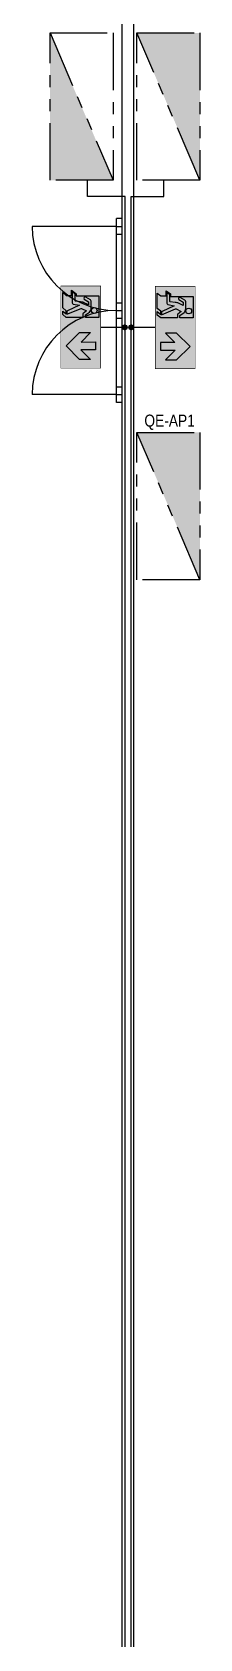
# Model space of a CAD drawing. Header units: millimetres. Extents: x -35961 to -35580, y 154458 to 154764.
# Drawn here: x -35635.54 to -35634.14, y 154645.16 to 154658.54 of the extents above; entities that cross this region are included whole.
import ezdxf

# ---------------------------------------------------------------- set-up
doc = ezdxf.new("R2010")
doc.units = ezdxf.units.MM
doc.header["$MEASUREMENT"] = 0
doc.linetypes.add('PHANTOM2', pattern=[31.75, 15.875, -3.175, 3.175, -3.175, 3.175, -3.175])
doc.layers.get('0').update_dxf_attribs({"color": 253})
for name, color, linetype in [('ELÉCTRICO', 255, 'Continuous'), ('NomesQuadros', 255, 'Continuous'), ('Projecto', 252, 'Continuous'), ('QuadrosEletricos', 80, 'Continuous'), ('Saida_Emergencia', 110, 'Continuous')]:
    doc.layers.add(name, color=color, linetype=linetype)
doc.styles.get("Standard").update_dxf_attribs({"font": 'ARIALN.TTF'})

msp = doc.modelspace()

# ---------------------------------------------------------------- hatches: boundary and pattern name
at = {"true_color": 0x006321}
h = msp.add_hatch(color=118, dxfattribs=at)
h.dxf.hatch_style = 1
h.paths.add_polyline_path([(-35634.965, 154656.431), (-35634.965, 154655.746), (-35635.297, 154655.746), (-35635.297, 154656.431)])
h = msp.add_hatch(color=255)
h.dxf.hatch_style = 1
h.paths.add_polyline_path([(-35635.142, 154656.042), (-35635.051, 154656.042), (-35635.129, 154655.963), (-35635.009, 154655.964), (-35635.009, 154655.899), (-35635.13, 154655.899), (-35635.051, 154655.819), (-35635.142, 154655.819), (-35635.253, 154655.931)])
edge = h.paths.add_edge_path(flags=16)
edge.add_arc((-35635.019, 154656.226), 0.024, 0, 360)
edge = h.paths.add_edge_path()
edge.add_line((-35635.114, 154656.169), (-35635.252, 154656.169))
edge.add_line((-35635.252, 154656.169), (-35635.281, 154656.192))
edge.add_line((-35635.281, 154656.192), (-35635.281, 154656.222))
edge.add_line((-35635.281, 154656.222), (-35635.252, 154656.199))
edge.add_line((-35635.252, 154656.199), (-35635.252, 154656.224))
edge.add_line((-35635.252, 154656.224), (-35635.281, 154656.248))
edge.add_line((-35635.281, 154656.248), (-35635.281, 154656.375))
edge.add_line((-35635.281, 154656.375), (-35635.252, 154656.352))
edge.add_line((-35635.252, 154656.352), (-35635.208, 154656.352))
edge.add_line((-35635.208, 154656.352), (-35635.207, 154656.395))
edge.add_line((-35635.207, 154656.395), (-35635.172, 154656.368))
edge.add_arc((-35635.177, 154656.363), 0.00709, 0.1056, 50.9507, ccw=False)
edge.add_line((-35635.17, 154656.363), (-35635.17, 154656.348))
edge.add_line((-35635.17, 154656.348), (-35634.982, 154656.348))
edge.add_line((-35634.982, 154656.348), (-35634.982, 154656.169))
edge.add_line((-35634.982, 154656.169), (-35635.093, 154656.169))
edge.add_line((-35635.093, 154656.169), (-35635.093, 154656.189))
edge.add_line((-35635.093, 154656.189), (-35635.059, 154656.213))
edge.add_arc((-35635.079, 154656.238), 0.0324, 308.6044, 342.3175)
edge.add_arc((-35635.103, 154656.249), 0.0584, 339.3911, 357.594)
edge.add_line((-35635.045, 154656.246), (-35635.045, 154656.303))
edge.add_arc((-35635.06, 154656.302), 0.0156, 1.259, 51.8711)
edge.add_line((-35635.051, 154656.315), (-35635.09, 154656.338))
edge.add_arc((-35635.095, 154656.329), 0.0103, 59.177, 231.463)
edge.add_line((-35635.102, 154656.321), (-35635.067, 154656.299))
edge.add_line((-35635.067, 154656.299), (-35635.067, 154656.272))
edge.add_line((-35635.067, 154656.272), (-35635.109, 154656.293))
edge.add_arc((-35635.122, 154656.261), 0.0346, 66.5633, 78.6714)
edge.add_arc((-35635.184, 154655.963), 0.339, 78.4311, 81.1803)
edge.add_line((-35635.132, 154656.298), (-35635.173, 154656.303))
edge.add_arc((-35635.172, 154656.308), 0.00547, 179.9895, 260.694, ccw=False)
edge.add_line((-35635.177, 154656.308), (-35635.177, 154656.357))
edge.add_arc((-35635.185, 154656.357), 0.00784, 358.0554, 414.9481)
edge.add_line((-35635.18, 154656.364), (-35635.198, 154656.378))
edge.add_arc((-35635.2, 154656.376), 0.00231, 62.5375, 170.7616)
edge.add_line((-35635.202, 154656.377), (-35635.202, 154656.291))
edge.add_arc((-35635.187, 154656.293), 0.0147, 189.274, 245.4416)
edge.add_line((-35635.193, 154656.28), (-35635.141, 154656.27))
edge.add_line((-35635.141, 154656.27), (-35635.242, 154656.223))
edge.add_arc((-35635.241, 154656.218), 0.00542, 109.4623, 180)
edge.add_line((-35635.246, 154656.218), (-35635.246, 154656.195))
edge.add_line((-35635.246, 154656.195), (-35635.129, 154656.243))
edge.add_line((-35635.129, 154656.243), (-35635.124, 154656.243))
edge.add_line((-35635.124, 154656.243), (-35635.083, 154656.223))
edge.add_line((-35635.083, 154656.223), (-35635.111, 154656.201))
edge.add_arc((-35635.104, 154656.193), 0.0102, 132.1436, 180)
edge.add_line((-35635.114, 154656.193), (-35635.114, 154656.169))
h = msp.add_hatch(color=118, dxfattribs=at)
h.dxf.hatch_style = 1
h.paths.add_polyline_path([(-35634.179, 154656.427), (-35634.179, 154655.742), (-35634.511, 154655.742), (-35634.511, 154656.427)])
h = msp.add_hatch(color=255)
h.dxf.hatch_style = 1
h.paths.add_polyline_path([(-35634.334, 154656.038), (-35634.425, 154656.038), (-35634.347, 154655.959), (-35634.467, 154655.96), (-35634.467, 154655.895), (-35634.346, 154655.895), (-35634.425, 154655.815), (-35634.334, 154655.815), (-35634.222, 154655.927)])
edge = h.paths.add_edge_path(flags=16)
edge.add_arc((-35634.233, 154656.222), 0.024, 0, 360)
edge = h.paths.add_edge_path()
edge.add_line((-35634.327, 154656.165), (-35634.465, 154656.165))
edge.add_line((-35634.465, 154656.165), (-35634.494, 154656.188))
edge.add_line((-35634.494, 154656.188), (-35634.494, 154656.218))
edge.add_line((-35634.494, 154656.218), (-35634.465, 154656.194))
edge.add_line((-35634.465, 154656.194), (-35634.465, 154656.22))
edge.add_line((-35634.465, 154656.22), (-35634.494, 154656.244))
edge.add_line((-35634.494, 154656.244), (-35634.494, 154656.371))
edge.add_line((-35634.494, 154656.371), (-35634.465, 154656.348))
edge.add_line((-35634.465, 154656.348), (-35634.421, 154656.348))
edge.add_line((-35634.421, 154656.348), (-35634.42, 154656.391))
edge.add_line((-35634.42, 154656.391), (-35634.385, 154656.364))
edge.add_arc((-35634.39, 154656.359), 0.00709, 0.1056, 50.9507, ccw=False)
edge.add_line((-35634.383, 154656.359), (-35634.383, 154656.344))
edge.add_line((-35634.383, 154656.344), (-35634.195, 154656.344))
edge.add_line((-35634.195, 154656.344), (-35634.195, 154656.165))
edge.add_line((-35634.195, 154656.165), (-35634.306, 154656.165))
edge.add_line((-35634.306, 154656.165), (-35634.306, 154656.185))
edge.add_line((-35634.306, 154656.185), (-35634.272, 154656.209))
edge.add_arc((-35634.292, 154656.234), 0.0324, 308.6044, 342.3175)
edge.add_arc((-35634.316, 154656.245), 0.0584, 339.3911, 357.594)
edge.add_line((-35634.258, 154656.242), (-35634.258, 154656.299))
edge.add_arc((-35634.273, 154656.298), 0.0156, 1.259, 51.8711)
edge.add_line((-35634.264, 154656.311), (-35634.303, 154656.334))
edge.add_arc((-35634.308, 154656.325), 0.0103, 59.177, 231.463)
edge.add_line((-35634.315, 154656.317), (-35634.28, 154656.295))
edge.add_line((-35634.28, 154656.295), (-35634.28, 154656.268))
edge.add_line((-35634.28, 154656.268), (-35634.322, 154656.289))
edge.add_arc((-35634.335, 154656.257), 0.0346, 66.5633, 78.6714)
edge.add_arc((-35634.397, 154655.959), 0.339, 78.4311, 81.1803)
edge.add_line((-35634.345, 154656.294), (-35634.386, 154656.299))
edge.add_arc((-35634.385, 154656.304), 0.00547, 179.9895, 260.694, ccw=False)
edge.add_line((-35634.39, 154656.304), (-35634.39, 154656.353))
edge.add_arc((-35634.398, 154656.353), 0.00784, 358.0554, 414.9481)
edge.add_line((-35634.393, 154656.36), (-35634.411, 154656.374))
edge.add_arc((-35634.412, 154656.372), 0.00231, 62.5375, 170.7616)
edge.add_line((-35634.415, 154656.373), (-35634.415, 154656.287))
edge.add_arc((-35634.4, 154656.289), 0.0147, 189.274, 245.4416)
edge.add_line((-35634.406, 154656.276), (-35634.354, 154656.266))
edge.add_line((-35634.354, 154656.266), (-35634.455, 154656.219))
edge.add_arc((-35634.454, 154656.214), 0.00542, 109.4623, 180)
edge.add_line((-35634.459, 154656.214), (-35634.459, 154656.191))
edge.add_line((-35634.459, 154656.191), (-35634.342, 154656.239))
edge.add_line((-35634.342, 154656.239), (-35634.337, 154656.239))
edge.add_line((-35634.337, 154656.239), (-35634.296, 154656.219))
edge.add_line((-35634.296, 154656.219), (-35634.324, 154656.197))
edge.add_arc((-35634.317, 154656.189), 0.0102, 132.1436, 180)
edge.add_line((-35634.327, 154656.189), (-35634.327, 154656.165))
at = {"layer": 'QuadrosEletricos', "linetype": 'PHANTOM2', "ltscale": 0.03}
h = msp.add_hatch(color=256, dxfattribs=at)
h.dxf.hatch_style = 1
h.paths.add_polyline_path([(-35635.387, 154657.311), (-35634.862, 154657.311), (-35635.387, 154658.538)])
h = msp.add_hatch(color=256, dxfattribs=at)
h.dxf.hatch_style = 1
h.paths.add_polyline_path([(-35634.14, 154658.538), (-35634.665, 154658.538), (-35634.14, 154657.311)])
h = msp.add_hatch(color=256, dxfattribs=at)
h.dxf.hatch_style = 1
h.paths.add_polyline_path([(-35634.14, 154655.211), (-35634.665, 154655.211), (-35634.14, 154653.984)])
at = {"layer": 'Saida_Emergencia', "linetype": 'Continuous', "ltscale": 0.03, "transparency": 33554687}
h = msp.add_hatch(color=256, dxfattribs=at)
h.dxf.hatch_style = 1
h.paths.add_polyline_path([(-35634.786, 154656.086, 1), (-35634.746, 154656.086, 1)])
h = msp.add_hatch(color=256, dxfattribs=at)
h.dxf.hatch_style = 1
h.paths.add_polyline_path([(-35634.69, 154656.086, 1), (-35634.73, 154656.086, 1)])

# ---------------------------------------------------------------- linework, layer by layer
at = {"color": 255, "const_width": 0.005}
for points in [[(-35634.965, 154656.431), (-35634.965, 154655.746), (-35635.297, 154655.746), (-35635.297, 154656.431)], [(-35634.179, 154656.427), (-35634.179, 154655.742), (-35634.511, 154655.742), (-35634.511, 154656.427)]]:
    msp.add_lwpolyline(points, close=True, dxfattribs=at)
at = {"color": 255}
for points in [[(-35635.114, 154656.169), (-35635.252, 154656.169), (-35635.281, 154656.192), (-35635.281, 154656.222), (-35635.252, 154656.199), (-35635.252, 154656.224), (-35635.281, 154656.248), (-35635.281, 154656.375), (-35635.252, 154656.352), (-35635.208, 154656.352), (-35635.207, 154656.395), (-35635.172, 154656.368, -0.225567), (-35635.17, 154656.363), (-35635.17, 154656.348), (-35634.982, 154656.348), (-35634.982, 154656.169), (-35635.093, 154656.169), (-35635.093, 154656.189), (-35635.059, 154656.213, 0.148172), (-35635.048, 154656.228, 0.079593), (-35635.045, 154656.246), (-35635.045, 154656.303, 0.224499), (-35635.051, 154656.315), (-35635.09, 154656.338, 0.934851), (-35635.102, 154656.321), (-35635.067, 154656.299), (-35635.067, 154656.272), (-35635.109, 154656.293, 0.052881), (-35635.116, 154656.295, 0.011996), (-35635.132, 154656.298), (-35635.173, 154656.303, -0.367456), (-35635.177, 154656.308), (-35635.177, 154656.357, 0.253469), (-35635.18, 154656.364), (-35635.198, 154656.378, 0.510758), (-35635.202, 154656.377), (-35635.202, 154656.291, 0.250105), (-35635.193, 154656.28), (-35635.141, 154656.27), (-35635.242, 154656.223, 0.31788), (-35635.246, 154656.218), (-35635.246, 154656.195), (-35635.129, 154656.243), (-35635.124, 154656.243), (-35635.083, 154656.223), (-35635.111, 154656.201, 0.211902), (-35635.114, 154656.193), (-35635.114, 154656.169)], [(-35634.327, 154656.165), (-35634.465, 154656.165), (-35634.494, 154656.188), (-35634.494, 154656.218), (-35634.465, 154656.194), (-35634.465, 154656.22), (-35634.494, 154656.244), (-35634.494, 154656.371), (-35634.465, 154656.348), (-35634.421, 154656.348), (-35634.42, 154656.391), (-35634.385, 154656.364, -0.225567), (-35634.383, 154656.359), (-35634.383, 154656.344), (-35634.195, 154656.344), (-35634.195, 154656.165), (-35634.306, 154656.165), (-35634.306, 154656.185), (-35634.272, 154656.209, 0.148172), (-35634.261, 154656.224, 0.079593), (-35634.258, 154656.242), (-35634.258, 154656.299, 0.224499), (-35634.264, 154656.311), (-35634.303, 154656.334, 0.934851), (-35634.315, 154656.317), (-35634.28, 154656.295), (-35634.28, 154656.268), (-35634.322, 154656.289, 0.052881), (-35634.329, 154656.291, 0.011996), (-35634.345, 154656.294), (-35634.386, 154656.299, -0.367456), (-35634.39, 154656.304), (-35634.39, 154656.353, 0.253469), (-35634.393, 154656.36), (-35634.411, 154656.374, 0.510758), (-35634.415, 154656.373), (-35634.415, 154656.287, 0.250105), (-35634.406, 154656.276), (-35634.354, 154656.266), (-35634.455, 154656.219, 0.31788), (-35634.459, 154656.214), (-35634.459, 154656.191), (-35634.342, 154656.239), (-35634.337, 154656.239), (-35634.296, 154656.219), (-35634.324, 154656.197, 0.211902), (-35634.327, 154656.189), (-35634.327, 154656.165)]]:
    msp.add_lwpolyline(points, format="xyb", close=True, dxfattribs=at)
for points in [[(-35635.142, 154656.042), (-35635.051, 154656.042), (-35635.129, 154655.963), (-35635.009, 154655.964), (-35635.009, 154655.899), (-35635.13, 154655.899), (-35635.051, 154655.819), (-35635.142, 154655.819), (-35635.253, 154655.931)], [(-35634.334, 154656.038), (-35634.425, 154656.038), (-35634.347, 154655.959), (-35634.467, 154655.96), (-35634.467, 154655.895), (-35634.346, 154655.895), (-35634.425, 154655.815), (-35634.334, 154655.815), (-35634.222, 154655.927)]]:
    msp.add_lwpolyline(points, close=True, dxfattribs=at)
for centre in [(-35635.019, 154656.226), (-35634.233, 154656.222)]:
    msp.add_circle(centre, 0.024, dxfattribs=at)
at = {"layer": 'ELÉCTRICO', "color": 8, "linetype": 'Continuous', "ltscale": 0.03}
for p, q in [((-35634.79, 154666.345, 0), (-35634.79, 154638.947, 0)), ((-35634.79, 154666.345, 0), (-35634.79, 154638.947, 0)), ((-35634.79, 154666.345, 0), (-35634.79, 154638.947, 0)), ((-35634.79, 154666.345, 0), (-35634.79, 154638.947, 0)), ((-35634.79, 154666.345, 0), (-35634.79, 154638.947, 0)), ((-35634.79, 154666.345, 0), (-35634.79, 154638.947, 0)), ((-35634.693, 154666.345, 0), (-35634.693, 154638.947, 0))]:
    msp.add_line(p, q, dxfattribs=at)
at = {"layer": 'Projecto'}
for p, q in [((-35634.835, 154656.926, 0), (-35635.535, 154656.926, 0)), ((-35634.835, 154655.461, 0), (-35634.835, 154656.991, 0)), ((-35634.79, 154656.991, 0), (-35634.835, 154656.991, 0)), ((-35634.835, 154656.926, 0), (-35634.79, 154656.926, 0)), ((-35634.835, 154656.861, 0), (-35634.79, 154656.861, 0)), ((-35634.835, 154656.291, 0), (-35634.79, 154656.291, 0)), ((-35634.835, 154656.226, 0), (-35634.79, 154656.226, 0)), ((-35634.835, 154656.161, 0), (-35634.79, 154656.161, 0)), ((-35634.835, 154655.591, 0), (-35634.79, 154655.591, 0)), ((-35634.835, 154655.526, 0), (-35635.535, 154655.526, 0)), ((-35634.835, 154655.526, 0), (-35634.79, 154655.526, 0)), ((-35634.79, 154655.461, 0), (-35634.835, 154655.461, 0))]:
    msp.add_line(p, q, dxfattribs=at)
for centre, start, end in [((-35634.835, 154656.926, 0), 180, 270), ((-35634.835, 154655.526, 0), 90, 180)]:
    msp.add_arc(centre, 0.7, start, end, dxfattribs=at)
at = {"layer": 'QuadrosEletricos', "linetype": 'PHANTOM2', "ltscale": 0.03}
for p, q in [((-35635.387, 154658.538, 0), (-35634.862, 154657.311, 0)), ((-35634.14, 154657.311, 0), (-35634.665, 154658.538, 0)), ((-35634.14, 154653.984, 0), (-35634.665, 154655.211, 0))]:
    msp.add_line(p, q, dxfattribs=at)
at = {"layer": 'QuadrosEletricos', "linetype": 'PHANTOM2', "ltscale": 0.03, "elevation": 0}
for points in [[(-35634.862, 154658.538), (-35634.862, 154657.311), (-35635.387, 154657.311), (-35635.387, 154658.538)], [(-35634.665, 154657.311), (-35634.665, 154658.538), (-35634.14, 154658.538), (-35634.14, 154657.311)], [(-35634.665, 154653.984), (-35634.665, 154655.211), (-35634.14, 154655.211), (-35634.14, 154653.984)]]:
    msp.add_lwpolyline(points, close=True, dxfattribs=at)
at = {"layer": 'Saida_Emergencia', "linetype": 'Continuous', "ltscale": 0.03}
for p, q in [((-35635.076, 154657.175), (-35635.076, 154657.311)), ((-35634.441, 154657.175), (-35634.441, 154657.311)), ((-35634.762, 154657.175), (-35635.076, 154657.175)), ((-35634.762, 154638.898), (-35634.762, 154657.175)), ((-35634.711, 154638.894), (-35634.711, 154657.175)), ((-35634.711, 154657.175), (-35634.441, 154657.175)), ((-35634.965, 154656.088), (-35634.762, 154656.088)), ((-35634.511, 154656.084), (-35634.714, 154656.084))]:
    msp.add_line(p, q, dxfattribs=at)
for centre in [(-35634.766, 154656.086), (-35634.71, 154656.086)]:
    msp.add_circle(centre, 0.02, dxfattribs=at)

# ---------------------------------------------------------------- texts
at = {"layer": 'NomesQuadros', "color": 3, "linetype": 'PHANTOM2', "ltscale": 0.03}
msp.add_text('QE-AP1', height=0.1, dxfattribs=at).set_placement((-35634.602, 154655.259, 0))

doc.saveas('drawing.dxf')
